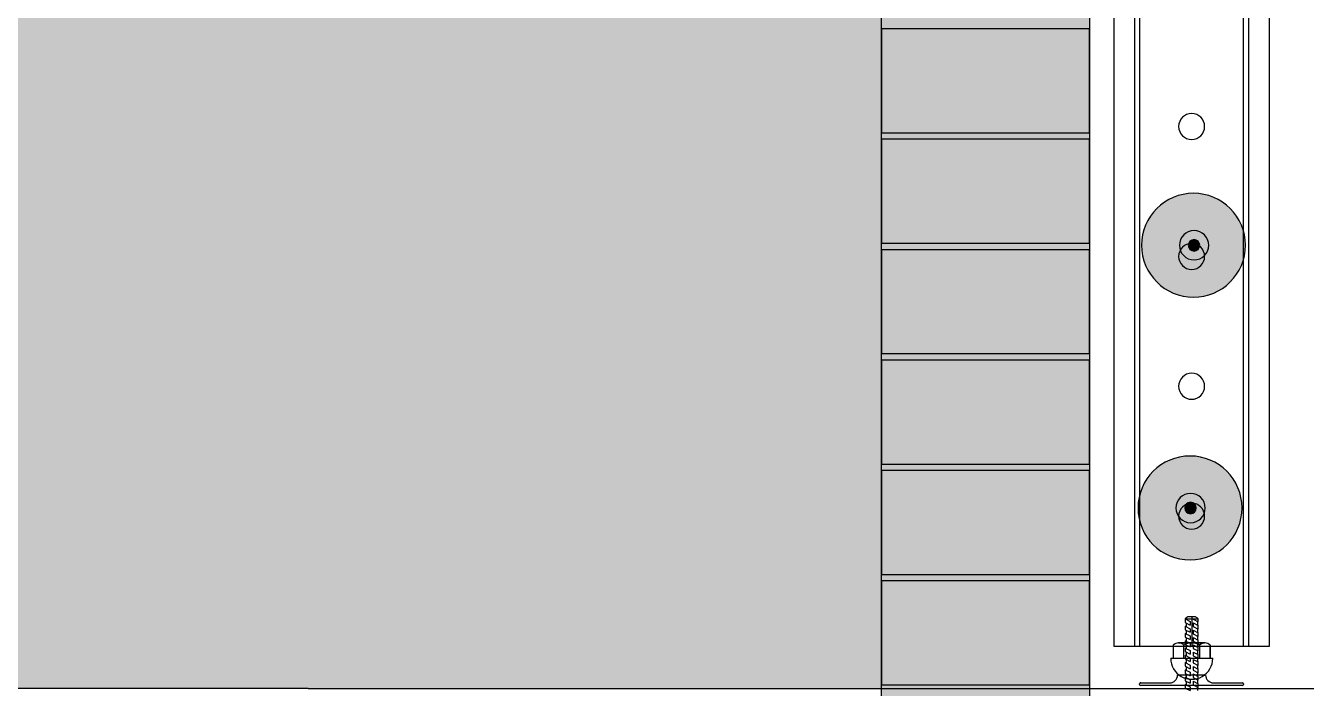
# Model space of a CAD drawing. Header units: millimetres. Extents: x -1985 to 969, y 203 to 500.
# Drawn here: x -1878.12 to -1828.84, y 245.13 to 270.64 of the extents above; entities that cross this region are included whole.
import ezdxf

# ---------------------------------------------------------------- set-up
doc = ezdxf.new("R2010")
doc.units = ezdxf.units.MM
for name, color, linetype in [('А_1500_90', 7, 'Continuous'), ('А_1500_Г', 7, 'Continuous'), ('А_1500_Ш', 7, 'Continuous'), ('Контур', 252, 'Continuous'), ('Подхват', 252, 'Continuous'), ('ШПАЛА', 7, 'Continuous')]:
    doc.layers.add(name, color=color, linetype=linetype)

# ---------------------------------------------------------------- blocks, each defined once
blk = doc.blocks.new('A$C58D363DF')
at = {"layer": 'Подхват', "color": 252}
for p, q in [((-3821.4, -415.3), (-3821.4, -115.3)), ((-3821.4, -115.3), (-1321.4, -115.3)), ((-3821.4, -155.3), (-1321.4, -155.3)), ((-3821.4, -165.3), (-1321.4, -165.3)), ((-1321.4, -365.3), (-3821.4, -365.3)), ((-1321.4, -375.3), (-3821.4, -375.3)), ((-1321.4, -415.3), (-3821.4, -415.3))]:
    blk.add_line(p, q, dxfattribs=at)
for centre in [(-3571.3, -265.3), (-3321.3, -265.3), (-3071.3, -265.3), (-2821.3, -265.3)]:
    blk.add_circle(centre, 25, dxfattribs=at)
blk = doc.blocks.new('Метал. анкер')
h = blk.add_hatch(color=3)
edge = h.paths.add_edge_path(flags=16)
edge.add_arc((-135428.3, -15828.9), 28.2, 0, 360)
edge = h.paths.add_edge_path()
edge.add_arc((-135428.4, -15827.9), 100, 0, 360)
h = blk.add_hatch(color=0)
edge = h.paths.add_edge_path()
edge.add_arc((-135428.3, -15828.9), 28.2, 0, 360)
edge = h.paths.add_edge_path(flags=17)
edge.add_arc((-135428.3, -15828.9), 11, 0, 360)
h = blk.add_hatch(color=4)
edge = h.paths.add_edge_path()
edge.add_arc((-135428.3, -15828.9), 11, 0, 360)
at = {"color": 0}
for centre, radius in [((-135428.4, -15827.9), 100), ((-135428.3, -15828.9), 28.2)]:
    blk.add_circle(centre, radius, dxfattribs=at)
blk.add_circle((-135428.3, -15828.9), 11)
blk = doc.blocks.new('основной')
at = {"layer": 'ШПАЛА', "color": 0, "extrusion": (0, 0, -1), "xscale": -1, "zscale": -1, "rotation": 90}
for p in [(-383845.8, -245758.2), (-383852.5, -246263.8)]:
    blk.add_blockref('Метал. анкер', p, dxfattribs=at)
blk = doc.blocks.new('А_1500_Ш')
at = {"layer": 'А_1500_Ш'}
for p, q in [((-98, 0), (0, 0)), ((0, 0), (98, 0)), ((-100, -3), (-100, -2)), ((-42, -5), (-98, -5)), ((-27, -20), (-27, -20)), ((-27, -20), (27, -20)), ((27, -20), (27, -20)), ((98, -5), (42, -5)), ((100, -2), (100, -3))]:
    blk.add_line(p, q, dxfattribs=at)
at = {"layer": 'А_1500_Ш', "color": 253}
for points in [[(-24.4, -21.3), (-24.4, -18.7)], [(24, -21.3), (24, -18.7)]]:
    blk.add_lwpolyline(points, dxfattribs=at)
at = {"layer": 'А_1500_Ш'}
for centre, radius, start, end in [((98, -2), 2, 0, 90), ((-98, -2), 2, 90, 180), ((-98, -3), 2, 180, 270), ((-42, -20), 15, 0, 90), ((42, -20), 15, 90, 180), ((98, -3), 2, 270, 0)]:
    blk.add_arc(centre, radius, start, end, dxfattribs=at)
blk = doc.blocks.new('А_1500_Г')
at = {"layer": 'А_1500_Г'}
for p, q in [((40.5, 29.6), (-40.5, 29.6)), ((-35.5, 29.6), (-35.5, 4.2)), ((-35.5, 4.2), (-35.5, 29.6)), ((-15.1, 4.2), (-15.1, 29.6)), ((15.1, 29.6), (15.1, 4.2)), ((35.5, 4.2), (35.5, 29.6)), ((-25.6, 0), (0, 0)), ((0, 0), (-24.5, 0)), ((25.6, 0), (0, 0)), ((0, 0), (24.5, 0))]:
    blk.add_line(p, q, dxfattribs=at)
for centre, radius, start, end in [((0, 29.6), 40.5, 359.9988, 180.0012), ((-25.3, 15), 14.9, 226.7781, 313.2219), ((0, 29.8), 29.7, 239.5268, 270), ((0, 29.8), 29.7, 270, 300.4732), ((25.3, 15), 14.9, 226.7781, 313.2219)]:
    blk.add_arc(centre, radius, start, end, dxfattribs=at)
at = {"layer": 'А_1500_Ш', "color": 253}
blk.add_lwpolyline([(-24.2, 62), (24.2, 62)], dxfattribs=at)
blk = doc.blocks.new('196')
at = {"layer": 'А_1500_90'}
for p, q in [((-12.5, 135.6), (-12.5, 128.6)), ((-12.5, 135.6), (-11, 135.6)), ((-2.9, 130.7), (-12.5, 135.6)), ((-2.9, 123.7), (-12.5, 128.6)), ((-11, 134.8), (-11, 141.8)), ((-11, 120.8), (-11, 127.8)), ((-2.9, 123.7), (-2.9, 130.7)), ((12.5, 136.9), (3, 141.7)), ((3, 134.7), (3, 141.7)), ((12.5, 129.9), (3, 134.7)), ((12.5, 122.9), (3, 127.7)), ((3, 120.7), (3, 127.7)), ((11, 123.6), (11, 130.6)), ((12.5, 129.9), (11, 129.9)), ((12.5, 129.9), (12.5, 136.9)), ((-12.5, 121.6), (-12.5, 114.6)), ((-12.5, 121.6), (-11, 121.6)), ((-2.9, 116.7), (-12.5, 121.6)), ((-2.9, 109.7), (-12.5, 114.6)), ((-12.5, 107.6), (-12.5, 100.6)), ((-12.5, 107.6), (-11, 107.6)), ((-2.9, 102.7), (-12.5, 107.6)), ((-2.9, 95.7), (-12.5, 100.6)), ((-11, 106.8), (-11, 113.8)), ((-11, 92.8), (-11, 99.8)), ((-2.9, 109.7), (-2.9, 116.7)), ((-2.9, 95.7), (-2.9, 102.7)), ((12.5, 115.9), (3, 120.7)), ((12.5, 108.8), (3, 113.7)), ((3, 106.7), (3, 113.7)), ((12.5, 101.8), (3, 106.7)), ((12.5, 94.8), (3, 99.7)), ((3, 92.7), (3, 99.7)), ((11, 109.6), (11, 116.6)), ((12.5, 115.9), (11, 115.9)), ((11, 95.6), (11, 102.6)), ((12.5, 101.8), (11, 101.8)), ((12.5, 115.9), (12.5, 122.9)), ((12.5, 101.8), (12.5, 108.8)), ((-12.5, 93.6), (-12.5, 86.6)), ((-12.5, 93.6), (-11, 93.6)), ((-2.9, 88.7), (-12.5, 93.6)), ((-2.9, 81.7), (-12.5, 86.6)), ((-12.5, 79.6), (-12.5, 72.6)), ((-12.5, 79.6), (-11, 79.6)), ((-2.9, 74.7), (-12.5, 79.6)), ((-11, 78.8), (-11, 85.8)), ((-2.9, 81.7), (-2.9, 88.7)), ((-2.9, 67.7), (-2.9, 74.7)), ((12.5, 87.8), (3, 92.7)), ((12.5, 80.9), (3, 85.7)), ((3, 78.7), (3, 85.7)), ((12.5, 73.9), (3, 78.7)), ((11, 81.6), (11, 88.6)), ((12.5, 87.8), (11, 87.8)), ((11, 67.6), (11, 74.6)), ((12.5, 87.8), (12.5, 94.8)), ((12.5, 73.9), (12.5, 80.9)), ((-2.9, 67.7), (-12.5, 72.6)), ((-12.5, 65.6), (-12.5, 58.6)), ((-12.5, 65.6), (-11, 65.6)), ((-2.9, 60.7), (-12.5, 65.6)), ((-2.9, 53.7), (-12.5, 58.6)), ((-12.5, 51.6), (-12.5, 44.6)), ((-12.5, 51.6), (-11, 51.6)), ((-2.9, 46.7), (-12.5, 51.6)), ((-11, 64.9), (-11, 71.8)), ((-11, 50.9), (-11, 57.9)), ((-2.9, 53.7), (-2.9, 60.7)), ((12.5, 66.9), (3, 71.7)), ((3, 64.7), (3, 71.7)), ((12.5, 59.9), (3, 64.7)), ((12.5, 52.9), (3, 57.7)), ((3, 50.7), (3, 57.7)), ((12.5, 45.9), (3, 50.7)), ((12.5, 73.9), (11, 73.9)), ((11, 53.7), (11, 60.6)), ((12.5, 59.9), (11, 59.9)), ((12.5, 59.9), (12.5, 66.9)), ((12.5, 45.9), (12.5, 52.9)), ((-2.9, 39.7), (-12.5, 44.6)), ((-12.5, 37.6), (-12.5, 30.6)), ((-12.5, 37.6), (-11, 37.6)), ((-2.9, 32.7), (-12.5, 37.6)), ((-2.9, 25.7), (-12.5, 30.6)), ((-11, 36.9), (-11, 43.9)), ((-11, 22.9), (-11, 29.9)), ((-2.9, 39.7), (-2.9, 46.7)), ((-2.9, 25.7), (-2.9, 32.7)), ((12.5, 38.9), (3, 43.7)), ((3, 36.7), (3, 43.7)), ((12.5, 31.9), (3, 36.7)), ((12.5, 24.9), (3, 29.7)), ((3, 22.7), (3, 29.7)), ((11, 39.6), (11, 46.7)), ((12.5, 45.9), (11, 45.9)), ((11, 25.6), (11, 32.6)), ((12.5, 31.9), (11, 31.9)), ((12.5, 31.9), (12.5, 38.9)), ((12.5, 17.9), (12.5, 24.9)), ((-12.5, 23.6), (-11, 23.6)), ((-12.5, 23.6), (-12.5, 16.6)), ((-2.9, 18.7), (-12.5, 23.6)), ((-2.9, 11.7), (-12.5, 16.6)), ((-12.5, 9.6), (-12.5, 4)), ((-2.9, 4.7), (-12.5, 9.6)), ((-12.5, 9.6), (-11, 9.6)), ((12.5, 4), (-12.5, 4)), ((-9.7, 1.2), (-12.5, 4)), ((-11, 8.9), (-11, 15.9)), ((-7.3, 0), (-9.7, 1.2)), ((-7.3, 0), (7.3, 0)), ((-2.9, 11.7), (-2.9, 18.7)), ((-2.9, 4), (-2.9, 4.7)), ((12.5, 17.9), (3, 22.7)), ((3, 8.7), (3, 15.7)), ((12.5, 10.9), (3, 15.7)), ((12.5, 4), (3, 8.7)), ((7.3, 0), (9.7, 1.2)), ((9.7, 1.2), (12.5, 4)), ((11, 11.6), (11, 18.6)), ((12.5, 17.9), (11, 17.9)), ((12.5, 4), (12.5, 10.9))]:
    blk.add_line(p, q, dxfattribs=at)
at = {"layer": 'А_1500_90', "color": 253}
blk.add_line((0, 0), (0, 57.7), dxfattribs=at)
at = {"layer": 'А_1500_Г'}
blk.add_blockref('А_1500_Г', (0, 50), dxfattribs=at)
at = {"layer": 'А_1500_Ш', "color": 253}
blk.add_blockref('А_1500_Ш', (0.2, 132), dxfattribs=at)

msp = doc.modelspace()

# ---------------------------------------------------------------- hatches: boundary and pattern name
for color, points in [(9, [(-1845.179, 347.016), (-1837.179, 347.016), (-1837.179, 236.766), (-1845.179, 236.766)]), (8, [(-1845.194, 299.846), (-1885.895, 274.772), (-1885.895, 245.131), (-1879.264, 245.131), (-1867.248, 245.131), (-1845.194, 245.131)])]:
    msp.add_hatch(color=color).paths.add_polyline_path(points)

# ---------------------------------------------------------------- linework, layer by layer
at = {"color": 9}
msp.add_line((-1845.194, 338.651), (-1845.194, 245.131), dxfattribs=at)
msp.add_line((-1867.248, 245.131), (-1879.264, 245.131))
for points in [[(-1845.179, 347.016), (-1837.179, 347.016), (-1837.179, 236.766), (-1845.179, 236.766)], [(-1837.179, 270.516), (-1845.179, 270.516), (-1845.179, 266.516), (-1837.179, 266.516)], [(-1837.179, 266.266), (-1845.179, 266.266), (-1845.179, 262.266), (-1837.179, 262.266)], [(-1837.179, 262.016), (-1845.179, 262.016), (-1845.179, 258.016), (-1837.179, 258.016)], [(-1837.179, 257.766), (-1845.179, 257.766), (-1845.179, 253.766), (-1837.179, 253.766)], [(-1837.179, 253.516), (-1845.179, 253.516), (-1845.179, 249.516), (-1837.179, 249.516)], [(-1837.179, 249.266), (-1845.179, 249.266), (-1845.179, 245.266), (-1837.179, 245.266)]]:
    msp.add_lwpolyline(points, close=True)
at = {"layer": 'Контур', "color": 250}
msp.add_lwpolyline([(-1867.248, 245.131), (-1794.595, 245.131)], dxfattribs=at)

# ---------------------------------------------------------------- block references
at = {"xscale": -0.01999999999998181, "yscale": 0.01999999999998181, "zscale": 0.02}
msp.add_blockref('основной', (5527.178, 2468.783), dxfattribs=at)
at = {"color": 250, "yscale": 0.01999999999998181, "zscale": 0.02}
for name, p, xscale, rotation in [('A$C58D363DF', (-1827.946, 323.184), -0.01999999999998181, 270), ('196', (-1833.249, 247.883), 0.01999999999998181, 180)]:
    msp.add_blockref(name, p, dxfattribs=dict(at, xscale=xscale, rotation=rotation))

doc.saveas('drawing.dxf')
